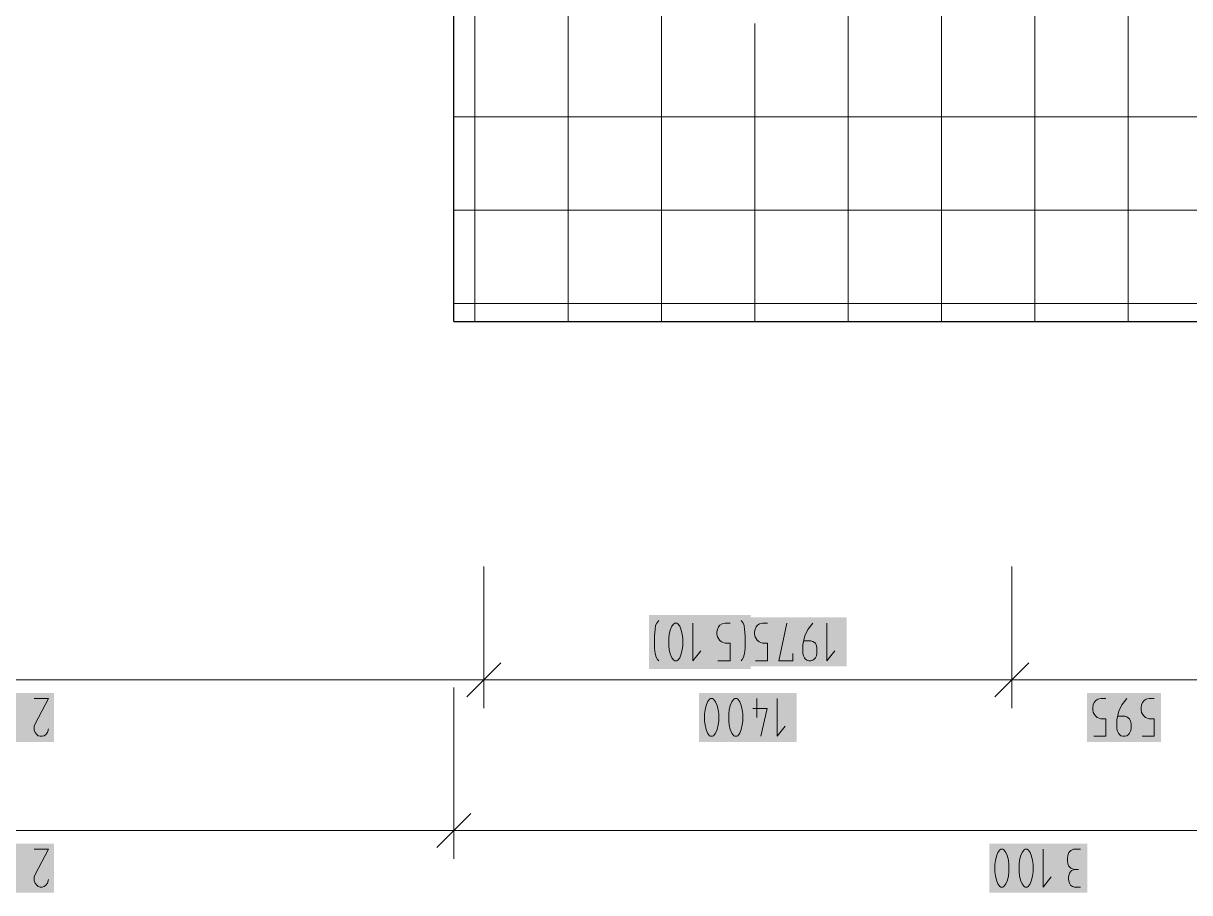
# Model space of a CAD drawing. Header units: millimetres. Extents: x 0 to 594, y 0 to 420.
# Drawn here: x 293.17 to 321.5, y 113.41 to 134.51 of the extents above; entities that cross this region are included whole.
import ezdxf

# ---------------------------------------------------------------- set-up
doc = ezdxf.new("R2010")
doc.units = ezdxf.units.MM
doc.header["$LTSCALE"] = 8
for name, color, linetype in [('PDF_Koty delkove', 7, 'Continuous'), ('PDF_Obecne 0.25', 7, 'Continuous'), ('PDF_Srafy', 7, 'Continuous')]:
    doc.layers.add(name, color=color, linetype=linetype)

msp = doc.modelspace()

# ---------------------------------------------------------------- linework, layer by layer
at = {"layer": 'PDF_Koty delkove', "lineweight": 18}
for points in [[(304.362, 118.581), (304.362, 119.395), (304.362, 119.427), (304.362, 119.483), (304.362, 119.515), (304.362, 119.547), (304.362, 119.579), (304.362, 119.597), (304.362, 119.631), (304.362, 119.719), (304.362, 119.755), (304.362, 119.778), (304.362, 119.815), (304.362, 119.885), (304.362, 119.923), (304.362, 121.329)], [(317.184, 120.057), (317.184, 120.096), (317.184, 121.329)], [(308.607, 119.039), (308.582, 119.069), (308.545, 119.131), (308.521, 119.221), (308.509, 119.344), (308.509, 119.649), (308.521, 119.802), (308.533, 119.894), (308.558, 119.955), (308.607, 120.015)], [(309.437, 119.955), (309.437, 119.039), (309.632, 119.283)], [(310.047, 119.039), (310.34, 119.039), (310.34, 119.466), (310.218, 119.466), (310.133, 119.497), (310.084, 119.543), (310.036, 119.619), (310.023, 119.679), (310.023, 119.741), (310.036, 119.802), (310.06, 119.862), (310.096, 119.908), (310.145, 119.939), (310.218, 119.955), (310.34, 119.955)], [(310.609, 120.015), (310.658, 119.955), (310.682, 119.894), (310.695, 119.802), (310.707, 119.649), (310.707, 119.344), (310.695, 119.221), (310.67, 119.131), (310.633, 119.069)], [(310.96, 119.039), (311.253, 119.039), (311.253, 119.466), (311.131, 119.466), (311.046, 119.497), (310.997, 119.543), (310.948, 119.619), (310.936, 119.679), (310.936, 119.741), (310.948, 119.802), (310.973, 119.862), (311.009, 119.908), (311.058, 119.939), (311.131, 119.955), (311.253, 119.955)], [(311.864, 119.221), (311.864, 119.039), (311.522, 119.039), (311.717, 119.955)], [(312.352, 119.955), (312.23, 119.802), (312.157, 119.649), (312.108, 119.436), (312.108, 119.221), (312.121, 119.161), (312.145, 119.115), (312.169, 119.085), (312.206, 119.054), (312.255, 119.039), (312.303, 119.039), (312.352, 119.054), (312.389, 119.085), (312.413, 119.115), (312.438, 119.161), (312.451, 119.221), (312.451, 119.344), (312.438, 119.405), (312.413, 119.466), (312.352, 119.512), (312.303, 119.527), (312.133, 119.527)], [(312.695, 119.955), (312.695, 119.039), (312.889, 119.283)], [(317.184, 118.581), (317.184, 119.327), (317.184, 119.357), (317.184, 119.41), (317.184, 119.439), (317.184, 119.47), (317.184, 119.5), (317.184, 119.517), (317.184, 119.549), (317.184, 119.632), (317.184, 119.665), (317.184, 119.687), (317.184, 119.721), (317.184, 119.788), (317.184, 119.824), (317.184, 120.057)], [(304.774, 118.993), (303.95, 118.169)], [(304.362, 119.268), (304.362, 118.581), (304.362, 117.894)], [(310.633, 119.069), (310.609, 119.039)], [(317.596, 118.993), (316.772, 118.169)], [(317.184, 119.268), (317.184, 118.581), (317.184, 117.894)], [(229.214, 118.581), (240.846, 118.581), (253.668, 118.581), (262.827, 118.581), (268.276, 118.581), (281.098, 118.581), (304.362, 118.581), (317.184, 118.581), (322.634, 118.581), (331.792, 118.581), (344.615, 118.581), (356.246, 118.581), (369.069, 118.581), (378.227, 118.581), (383.677, 118.581), (396.499, 118.581), (415.687, 118.581)], [(303.629, 114.923), (303.629, 118.389)], [(293.439, 118.123), (293.782, 118.123), (293.464, 117.512), (293.439, 117.451), (293.439, 117.359), (293.464, 117.299), (293.5, 117.253), (293.537, 117.222), (293.586, 117.207), (293.635, 117.207), (293.684, 117.222), (293.72, 117.253), (293.757, 117.299), (293.782, 117.39)], [(309.721, 117.756), (309.721, 117.573), (309.733, 117.482), (309.758, 117.375), (309.794, 117.283), (309.843, 117.222), (309.868, 117.207), (309.916, 117.207), (309.941, 117.222), (309.989, 117.283), (310.026, 117.375), (310.051, 117.482), (310.064, 117.573), (310.064, 117.756), (310.051, 117.848), (310.026, 117.955), (309.989, 118.046), (309.941, 118.108), (309.916, 118.123), (309.868, 118.123), (309.843, 118.108), (309.794, 118.046), (309.758, 117.955)], [(309.758, 117.955), (309.733, 117.848), (309.721, 117.756)], [(310.895, 117.879), (311.238, 117.879), (311.09, 117.207)], [(310.993, 118.123), (310.993, 117.665)], [(311.482, 118.123), (311.482, 117.207), (311.677, 117.451)], [(319.175, 117.207), (319.468, 117.207), (319.468, 117.634), (319.346, 117.634), (319.26, 117.665), (319.211, 117.711), (319.163, 117.787), (319.15, 117.848), (319.15, 117.909), (319.163, 117.97), (319.187, 118.031), (319.224, 118.077), (319.272, 118.108), (319.346, 118.123), (319.468, 118.123)], [(319.982, 118.123), (319.859, 117.97), (319.786, 117.817), (319.737, 117.604), (319.737, 117.39), (319.75, 117.329), (319.774, 117.283), (319.798, 117.253), (319.835, 117.222), (319.884, 117.207), (319.933, 117.207), (319.982, 117.222), (320.018, 117.253), (320.043, 117.283), (320.068, 117.329), (320.08, 117.39), (320.08, 117.512), (320.068, 117.573), (320.043, 117.634), (319.982, 117.68), (319.933, 117.696), (319.762, 117.696)], [(320.349, 117.207), (320.642, 117.207), (320.642, 117.634), (320.52, 117.634), (320.435, 117.665), (320.385, 117.711), (320.337, 117.787), (320.324, 117.848), (320.324, 117.909), (320.337, 117.97), (320.361, 118.031), (320.398, 118.077), (320.446, 118.108), (320.52, 118.123), (320.642, 118.123)], [(303.629, 115.61), (303.629, 114.923), (303.629, 114.236)], [(304.041, 115.335), (303.217, 114.511)], [(542.628, 114.923), (535.955, 114.923), (527.974, 114.923), (509.656, 114.923), (471.922, 114.923), (428.509, 114.923), (397.232, 114.923), (368.84, 114.923), (332.021, 114.923), (303.629, 114.923), (281.831, 114.923), (253.439, 114.923), (216.621, 114.923), (188.229, 114.923), (162.355, 114.923), (144.112, 114.923), (139.207, 114.923), (109.188, 114.923), (95.862, 114.923)], [(293.439, 114.465), (293.782, 114.465)], [(293.782, 114.465), (293.464, 113.854), (293.439, 113.793), (293.439, 113.702), (293.464, 113.641), (293.5, 113.595), (293.537, 113.564), (293.586, 113.549), (293.635, 113.549), (293.684, 113.564), (293.721, 113.595), (293.757, 113.641), (293.782, 113.732)], [(317.947, 114.465), (317.947, 113.549), (318.143, 113.793)], [(318.852, 114.465), (318.681, 114.465), (318.62, 114.434), (318.571, 114.388), (318.547, 114.312), (318.535, 114.251), (318.535, 114.19), (318.547, 114.114), (318.571, 114.053), (318.62, 114.007), (318.706, 113.976)], [(318.852, 113.549), (318.706, 113.549), (318.656, 113.564), (318.608, 113.595), (318.583, 113.641), (318.559, 113.732), (318.559, 113.793), (318.583, 113.885), (318.632, 113.946), (318.706, 113.976), (318.803, 113.976)]]:
    msp.add_lwpolyline(points, dxfattribs=at)
for points in [[(308.851, 119.588), (308.851, 119.405), (308.863, 119.314), (308.888, 119.207), (308.924, 119.115), (308.973, 119.054), (308.997, 119.039), (309.046, 119.039), (309.071, 119.054), (309.119, 119.115), (309.156, 119.207), (309.181, 119.314), (309.193, 119.405), (309.193, 119.588), (309.181, 119.679), (309.156, 119.786), (309.119, 119.878), (309.071, 119.939), (309.046, 119.955), (308.997, 119.955), (308.973, 119.939), (308.924, 119.878), (308.888, 119.786), (308.863, 119.679)], [(310.308, 117.756), (310.308, 117.573), (310.32, 117.482), (310.345, 117.375), (310.381, 117.283), (310.43, 117.222), (310.455, 117.207), (310.503, 117.207), (310.528, 117.222), (310.576, 117.283), (310.613, 117.375), (310.638, 117.482), (310.651, 117.573), (310.651, 117.756), (310.638, 117.848), (310.613, 117.955), (310.576, 118.046), (310.528, 118.108), (310.503, 118.123), (310.455, 118.123), (310.43, 118.108), (310.381, 118.046), (310.345, 117.955), (310.32, 117.848)], [(316.773, 114.098), (316.773, 113.915), (316.786, 113.824), (316.81, 113.717), (316.847, 113.626), (316.895, 113.564), (316.92, 113.549), (316.968, 113.549), (316.993, 113.564), (317.042, 113.626), (317.079, 113.717), (317.104, 113.824), (317.116, 113.915), (317.116, 114.098), (317.104, 114.19), (317.079, 114.297), (317.042, 114.388), (316.993, 114.45), (316.968, 114.465), (316.92, 114.465), (316.895, 114.45), (316.847, 114.388), (316.81, 114.297), (316.786, 114.19)], [(317.36, 114.098), (317.36, 113.915), (317.373, 113.824), (317.397, 113.717), (317.434, 113.626), (317.482, 113.564), (317.507, 113.549), (317.556, 113.549), (317.581, 113.564), (317.629, 113.626), (317.666, 113.717), (317.691, 113.824), (317.703, 113.915), (317.703, 114.098), (317.691, 114.19), (317.666, 114.297), (317.629, 114.388), (317.581, 114.45), (317.556, 114.465), (317.507, 114.465), (317.482, 114.45), (317.434, 114.388), (317.397, 114.297), (317.373, 114.19)]]:
    msp.add_lwpolyline(points, close=True, dxfattribs=at)
at = {"layer": 'PDF_Koty delkove', "color": 7, "lineweight": 18, "true_color": 0xffffff, "transparency": 33554559}
for points in [[(310.845, 120.153), (308.372, 120.153), (310.845, 118.841), (308.372, 118.841)], [(313.174, 120.092), (310.799, 120.092), (313.174, 118.902), (310.799, 118.902)], [(293.919, 118.261), (291.541, 118.261), (293.919, 117.07), (291.541, 117.07)], [(311.962, 118.261), (309.584, 118.261), (311.962, 117.07), (309.584, 117.07)], [(320.805, 118.261), (319.013, 118.261), (320.805, 117.07), (319.013, 117.07)], [(293.92, 114.603), (291.541, 114.603), (293.92, 113.412), (291.541, 113.412)], [(319.015, 114.603), (316.636, 114.603), (319.015, 113.412), (316.636, 113.412)]]:
    msp.add_solid(points, dxfattribs=at)
at = {"layer": 'PDF_Obecne 0.25', "lineweight": 25}
for points in [[(303.629, 127.28), (332.022, 127.28), (332.022, 141.934)], [(303.629, 127.28), (303.629, 141.934)]]:
    msp.add_lwpolyline(points, dxfattribs=at)
at = {"layer": 'PDF_Srafy', "lineweight": 9}
for points in [[(313.212, 141.932), (313.212, 141.314), (313.212, 136.78), (313.212, 132.247)], [(315.479, 141.932), (315.479, 139.047), (315.479, 134.513), (315.479, 129.98)], [(317.745, 141.932), (317.745, 141.314), (317.745, 136.78), (317.745, 132.247), (317.745, 127.713), (317.745, 127.278)], [(320.012, 141.932), (320.012, 139.047), (320.012, 134.513), (320.012, 129.98), (320.012, 127.278)], [(304.145, 141.314), (304.145, 136.78), (304.145, 132.247), (304.145, 127.713), (304.145, 127.278)], [(306.412, 139.047), (306.412, 134.513), (306.412, 129.98), (306.412, 127.278)], [(308.679, 136.78), (308.679, 132.247), (308.679, 127.713), (308.679, 127.278)], [(310.945, 134.513), (310.945, 129.98), (310.945, 127.278)], [(304.145, 132.247), (303.629, 132.247)], [(332.021, 132.247), (331.346, 132.247), (326.812, 132.247), (322.279, 132.247), (317.745, 132.247), (313.212, 132.247), (308.679, 132.247), (304.145, 132.247)], [(313.212, 132.247), (313.212, 127.713), (313.212, 127.278)], [(332.021, 129.98), (329.079, 129.98), (324.545, 129.98), (320.012, 129.98), (315.479, 129.98), (310.945, 129.98), (306.412, 129.98), (303.629, 129.98)], [(315.479, 129.98), (315.479, 127.278)], [(308.679, 127.713), (304.145, 127.713), (303.629, 127.713)], [(332.021, 127.713), (331.346, 127.713), (326.812, 127.713), (322.279, 127.713), (317.745, 127.713), (313.212, 127.713), (308.679, 127.713)]]:
    msp.add_lwpolyline(points, dxfattribs=at)

doc.saveas('drawing.dxf')
